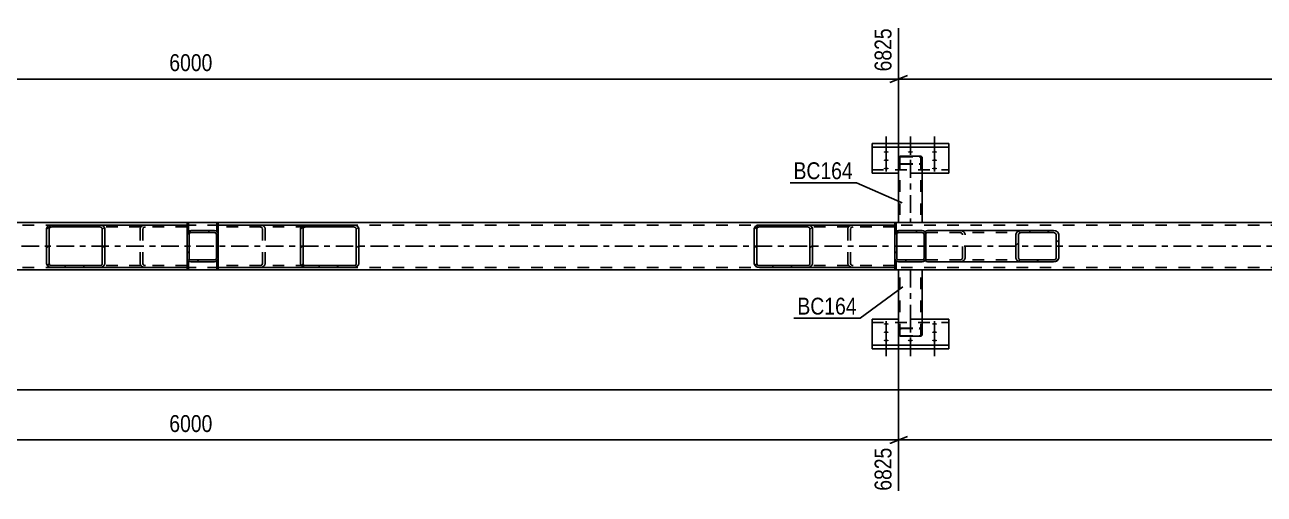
# Model space of a CAD drawing. Header units: millimetres. Extents: x -91 to 750, y -441 to 153.
# Drawn here: x 68.8 to 279, y -263.5 to -183.9 of the extents above; entities that cross this region are included whole.
import ezdxf

# ---------------------------------------------------------------- set-up
doc = ezdxf.new("R2010")
doc.units = ezdxf.units.MM
doc.linetypes.add('DXK_LINE_DOT2', pattern=[3.9198, 1.9599, -1.9599])
doc.linetypes.add('DXK_LINE_DOT3', pattern=[5.9187, 2.979, -0.9799, 0.9799, -0.9799])
doc.styles.add('Arial Narrow', font='ARIALN.TTF', dxfattribs={"height": 0.2})

# ---------------------------------------------------------------- blocks, each defined once
blk = doc.blocks.new('Bolt-761553909-2220 - 2209')
at = {"linetype": 'Continuous'}
for points in [[(214.9, -234.78), (214.81, -234.78), (214.72, -234.77), (214.64, -234.75), (214.57, -234.73), (214.52, -234.7), (214.48, -234.68), (214.46, -234.65), (214.46, -234.61), (214.48, -234.58), (214.52, -234.55), (214.57, -234.53), (214.64, -234.51), (214.72, -234.49), (214.81, -234.48), (214.9, -234.48), (214.99, -234.48), (215.08, -234.49), (215.16, -234.51), (215.23, -234.53), (215.28, -234.55), (215.32, -234.58), (215.34, -234.61), (215.34, -234.65), (215.32, -234.68), (215.28, -234.7), (215.23, -234.73), (215.16, -234.75), (215.08, -234.77), (214.99, -234.78)], [(223.1, -234.78), (223.01, -234.78), (222.92, -234.77), (222.84, -234.75), (222.77, -234.73), (222.72, -234.7), (222.68, -234.68), (222.66, -234.65), (222.66, -234.61), (222.68, -234.58), (222.72, -234.55), (222.77, -234.53), (222.84, -234.51), (222.92, -234.49), (223.01, -234.48), (223.1, -234.48), (223.19, -234.48), (223.28, -234.49), (223.36, -234.51), (223.43, -234.53), (223.48, -234.55), (223.52, -234.58), (223.54, -234.61), (223.54, -234.65), (223.52, -234.68), (223.48, -234.7), (223.43, -234.73), (223.36, -234.75), (223.28, -234.77), (223.19, -234.78)], [(214.9, -236.18), (214.81, -236.18), (214.72, -236.17), (214.64, -236.15), (214.57, -236.13), (214.52, -236.11), (214.48, -236.08), (214.46, -236.05), (214.46, -236.02), (214.48, -235.99), (214.52, -235.96), (214.57, -235.93), (214.64, -235.91), (214.72, -235.89), (214.81, -235.88), (214.9, -235.88), (214.99, -235.88), (215.08, -235.89), (215.16, -235.91), (215.23, -235.93), (215.28, -235.96), (215.32, -235.99), (215.34, -236.02), (215.34, -236.05), (215.32, -236.08), (215.28, -236.11), (215.23, -236.13), (215.16, -236.15), (215.08, -236.17), (214.99, -236.18)], [(214.9, -237.58), (214.81, -237.58), (214.72, -237.57), (214.64, -237.56), (214.57, -237.53), (214.52, -237.51), (214.48, -237.48), (214.46, -237.45), (214.46, -237.42), (214.48, -237.39), (214.52, -237.36), (214.57, -237.33), (214.64, -237.31), (214.72, -237.3), (214.81, -237.29), (214.9, -237.28), (214.99, -237.29), (215.08, -237.3), (215.16, -237.31), (215.23, -237.33), (215.28, -237.36), (215.32, -237.39), (215.34, -237.42), (215.34, -237.45), (215.32, -237.48), (215.28, -237.51), (215.23, -237.53), (215.16, -237.56), (215.08, -237.57), (214.99, -237.58)], [(219, -237.58), (218.91, -237.58), (218.82, -237.57), (218.74, -237.56), (218.67, -237.53), (218.62, -237.51), (218.58, -237.48), (218.56, -237.45), (218.56, -237.42), (218.58, -237.39), (218.62, -237.36), (218.67, -237.33), (218.74, -237.31), (218.82, -237.3), (218.91, -237.29), (219, -237.28), (219.09, -237.29), (219.18, -237.3), (219.26, -237.31), (219.33, -237.33), (219.38, -237.36), (219.42, -237.39), (219.44, -237.42), (219.44, -237.45), (219.42, -237.48), (219.38, -237.51), (219.33, -237.53), (219.26, -237.56), (219.18, -237.57), (219.09, -237.58)], [(223.1, -236.18), (223.01, -236.18), (222.92, -236.17), (222.84, -236.15), (222.77, -236.13), (222.72, -236.11), (222.68, -236.08), (222.66, -236.05), (222.66, -236.02), (222.68, -235.99), (222.72, -235.96), (222.77, -235.93), (222.84, -235.91), (222.92, -235.89), (223.01, -235.88), (223.1, -235.88), (223.19, -235.88), (223.28, -235.89), (223.36, -235.91), (223.43, -235.93), (223.48, -235.96), (223.52, -235.99), (223.54, -236.02), (223.54, -236.05), (223.52, -236.08), (223.48, -236.11), (223.43, -236.13), (223.36, -236.15), (223.28, -236.17), (223.19, -236.18)], [(223.1, -237.58), (223.01, -237.58), (222.92, -237.57), (222.84, -237.56), (222.77, -237.53), (222.72, -237.51), (222.68, -237.48), (222.66, -237.45), (222.66, -237.42), (222.68, -237.39), (222.72, -237.36), (222.77, -237.33), (222.84, -237.31), (222.92, -237.3), (223.01, -237.29), (223.1, -237.28), (223.19, -237.29), (223.28, -237.3), (223.36, -237.31), (223.43, -237.33), (223.48, -237.36), (223.52, -237.39), (223.54, -237.42), (223.54, -237.45), (223.52, -237.48), (223.48, -237.51), (223.43, -237.53), (223.36, -237.56), (223.28, -237.57), (223.19, -237.58)]]:
    blk.add_hatch(color=1, dxfattribs=at).paths.add_polyline_path(points)
at = {"color": 1, "linetype": 'Continuous'}
for p, q in [((214.9, -234.14), (214.9, -237.26)), ((223.1, -234.14), (223.1, -237.26)), ((214.9, -235.54), (214.9, -238.66)), ((214.9, -236.95), (214.9, -240.07)), ((219, -236.95), (219, -240.07)), ((223.1, -235.54), (223.1, -238.66)), ((223.1, -236.95), (223.1, -240.07))]:
    blk.add_line(p, q, dxfattribs=at)
at = {"color": 1, "linetype": 'DXK_LINE_DOT2'}
blk.add_line((219, -234.14), (219, -237.26), dxfattribs=at)
blk = doc.blocks.new('Part-761553909-2280 - 2209')
at = {"color": 2, "linetype": 'Continuous'}
for p, q in [((217, -236.55), (217, -225.44)), ((221, -225.44), (221, -236.55)), ((217.04, -236.61), (217, -236.55)), ((217.14, -236.67), (217.04, -236.61)), ((217.3, -236.7), (217.14, -236.67)), ((217.48, -236.72), (217.3, -236.7)), ((217.48, -236.72), (220.52, -236.72)), ((220.7, -236.7), (220.52, -236.72)), ((220.86, -236.67), (220.7, -236.7)), ((220.96, -236.61), (220.86, -236.67)), ((221, -236.55), (220.96, -236.61))]:
    blk.add_line(p, q, dxfattribs=at)
at = {"color": 7, "linetype": 'DXK_LINE_DOT2'}
for p, q in [((217, -225.44), (221, -225.44)), ((217.24, -236.55), (217.24, -225.44)), ((220.76, -236.55), (220.76, -225.44)), ((217.14, -235.4), (217.3, -235.36)), ((217.3, -235.36), (217.48, -235.35)), ((217.48, -235.35), (220.52, -235.35)), ((220.52, -235.35), (220.7, -235.36)), ((220.7, -235.36), (220.86, -235.4)), ((217, -235.51), (217.04, -235.45)), ((217.04, -235.45), (217.14, -235.4)), ((217.26, -235.48), (217.24, -235.51)), ((217.24, -236.55), (217.26, -236.58)), ((217.31, -235.45), (217.26, -235.48)), ((217.26, -236.58), (217.31, -236.61)), ((217.39, -235.44), (217.31, -235.45)), ((217.31, -236.61), (217.39, -236.63)), ((217.48, -235.43), (217.39, -235.44)), ((217.39, -236.63), (217.48, -236.63)), ((217.48, -235.43), (220.52, -235.43)), ((217.48, -236.63), (220.52, -236.63)), ((220.61, -235.44), (220.52, -235.43)), ((220.52, -236.63), (220.61, -236.63)), ((220.69, -235.45), (220.61, -235.44)), ((220.61, -236.63), (220.69, -236.61)), ((220.74, -235.48), (220.69, -235.45)), ((220.69, -236.61), (220.74, -236.58)), ((220.76, -235.51), (220.74, -235.48)), ((220.74, -236.58), (220.76, -236.55)), ((220.86, -235.4), (220.96, -235.45)), ((220.96, -235.45), (221, -235.51))]:
    blk.add_line(p, q, dxfattribs=at)
at = {"color": 7, "linetype": 'DXK_LINE_DOT3'}
blk.add_line((219, -225.44), (219, -236.03), dxfattribs=at)
blk = doc.blocks.new('Part-761553909-2226 - 2209')
at = {"linetype": 'Continuous'}
h = blk.add_hatch(dxfattribs=at)
h.set_pattern_fill('', scale=0.7, style=0, pattern_type=0)
h.set_pattern_definition([(45, (101.246, -224.0309), (-1.57154, 1.57154), [])])
h.paths.add_polyline_path([(101, -224.08), (101.25, -224.03), (101.45, -223.89), (101.59, -223.68), (101.64, -223.44), (101.64, -219.44), (101.59, -219.19), (101.45, -218.99), (101.25, -218.85), (101, -218.8), (97, -218.8), (96.76, -218.85), (96.55, -218.99), (96.41, -219.19), (96.36, -219.44), (96.36, -223.44), (96.41, -223.68), (96.55, -223.89), (96.76, -224.03), (97, -224.08)])
h.paths.add_polyline_path([(96.88, -223.74), (96.77, -223.67), (96.71, -223.56), (96.68, -223.44), (96.68, -219.44), (96.71, -219.32), (96.77, -219.21), (96.88, -219.14), (97, -219.12), (101, -219.12), (101.12, -219.14), (101.23, -219.21), (101.3, -219.32), (101.32, -219.44), (101.32, -223.44), (101.3, -223.56), (101.23, -223.67), (101.12, -223.74), (101, -223.76), (97, -223.76)])
at = {"color": 7, "linetype": 'DXK_LINE_DOT2'}
for p, q in [((96.36, -219.44), (96.41, -219.19)), ((96.36, -223.44), (96.36, -219.44)), ((96.71, -219.32), (96.68, -219.44)), ((96.68, -223.44), (96.68, -219.44)), ((96.76, -218.85), (97, -218.8)), ((97, -219.12), (96.88, -219.14)), ((97, -218.8), (101, -218.8)), ((97, -219.12), (101, -219.12)), ((101, -218.8), (101.25, -218.85)), ((101.12, -219.14), (101, -219.12)), ((101.32, -219.44), (101.3, -219.32)), ((101.32, -223.44), (101.32, -219.44)), ((101.59, -219.19), (101.64, -219.44)), ((101.64, -223.44), (101.64, -219.44)), ((96.41, -223.68), (96.36, -223.44)), ((96.68, -223.44), (96.71, -223.56)), ((97, -224.08), (96.76, -224.03)), ((96.88, -223.74), (97, -223.76)), ((97, -223.76), (101, -223.76)), ((97, -224.08), (101, -224.08)), ((101, -223.76), (101.12, -223.74)), ((101.25, -224.03), (101, -224.08)), ((101.3, -223.56), (101.32, -223.44)), ((101.64, -223.44), (101.59, -223.68))]:
    blk.add_line(p, q, dxfattribs=at)
at = {"color": 2, "linetype": 'Continuous'}
for p, q in [((96.41, -219.19), (96.36, -219.44)), ((96.36, -223.44), (96.36, -219.44)), ((96.68, -219.44), (96.71, -219.32)), ((96.68, -223.44), (96.68, -219.44)), ((97, -218.8), (96.76, -218.85)), ((96.88, -219.14), (97, -219.12)), ((97, -218.8), (101, -218.8)), ((97, -219.12), (101, -219.12)), ((101.25, -218.85), (101, -218.8)), ((101, -219.12), (101.12, -219.14)), ((101.3, -219.32), (101.32, -219.44)), ((101.32, -223.44), (101.32, -219.44)), ((101.64, -219.44), (101.59, -219.19)), ((101.64, -223.44), (101.64, -219.44)), ((96.36, -223.44), (96.41, -223.68)), ((96.71, -223.56), (96.68, -223.44)), ((96.76, -224.03), (97, -224.08)), ((97, -223.76), (96.88, -223.74)), ((97, -223.76), (101, -223.76)), ((97, -224.08), (101, -224.08)), ((101.12, -223.74), (101, -223.76)), ((101, -224.08), (101.25, -224.03)), ((101.32, -223.44), (101.3, -223.56)), ((101.59, -223.68), (101.64, -223.44))]:
    blk.add_line(p, q, dxfattribs=at)
at = {"color": 7, "linetype": 'DXK_LINE_DOT2'}
for centre, radius, start, end in [((97, -219.44), 0.64, 112.5, 157.5), ((97, -219.44), 0.32, 112.5, 157.5), ((101, -219.44), 0.32, 22.5, 67.5), ((101, -219.44), 0.64, 22.5, 67.5), ((97, -223.44), 0.64, 202.5, 247.5), ((97, -223.44), 0.32, 202.5, 247.5), ((101, -223.44), 0.32, 292.5, 337.5), ((101, -223.44), 0.64, 292.5, 337.5)]:
    blk.add_arc(centre, radius, start, end, dxfattribs=at)
at = {"color": 2, "linetype": 'Continuous'}
for centre, radius, start, end in [((97, -219.44), 0.64, 112.5, 157.5), ((97, -219.44), 0.32, 112.5, 157.5), ((101, -219.44), 0.32, 22.5, 67.5), ((101, -219.44), 0.64, 22.5, 67.5), ((97, -223.44), 0.64, 202.5, 247.5), ((97, -223.44), 0.32, 202.5, 247.5), ((101, -223.44), 0.32, 292.5, 337.5), ((101, -223.44), 0.64, 292.5, 337.5)]:
    blk.add_arc(centre, radius, start, end, dxfattribs=at)
blk = doc.blocks.new('Part-761553909-2227 - 2209')
at = {"linetype": 'Continuous'}
h = blk.add_hatch(dxfattribs=at)
h.set_pattern_fill('', scale=0.7, style=0, pattern_type=0)
h.set_pattern_definition([(45, (221.246, -224.0309), (-1.57154, 1.57154), [])])
h.paths.add_polyline_path([(221, -224.08), (221.25, -224.03), (221.45, -223.89), (221.59, -223.68), (221.64, -223.44), (221.64, -219.44), (221.59, -219.19), (221.45, -218.99), (221.25, -218.85), (221, -218.8), (217, -218.8), (216.76, -218.85), (216.55, -218.99), (216.41, -219.19), (216.36, -219.44), (216.36, -223.44), (216.41, -223.68), (216.55, -223.89), (216.76, -224.03), (217, -224.08)])
h.paths.add_polyline_path([(216.88, -223.74), (216.77, -223.67), (216.71, -223.56), (216.68, -223.44), (216.68, -219.44), (216.71, -219.32), (216.77, -219.21), (216.88, -219.14), (217, -219.12), (221, -219.12), (221.12, -219.14), (221.23, -219.21), (221.3, -219.32), (221.32, -219.44), (221.32, -223.44), (221.3, -223.56), (221.23, -223.67), (221.12, -223.74), (221, -223.76), (217, -223.76)])
at = {"color": 7, "linetype": 'DXK_LINE_DOT2'}
for p, q in [((216.36, -219.44), (216.41, -219.19)), ((216.36, -223.44), (216.36, -219.44)), ((216.71, -219.32), (216.68, -219.44)), ((216.68, -223.44), (216.68, -219.44)), ((216.76, -218.85), (217, -218.8)), ((217, -219.12), (216.88, -219.14)), ((217, -218.8), (221, -218.8)), ((217, -219.12), (221, -219.12)), ((221, -218.8), (221.25, -218.85)), ((221.12, -219.14), (221, -219.12)), ((221.32, -219.44), (221.3, -219.32)), ((221.32, -223.44), (221.32, -219.44)), ((221.59, -219.19), (221.64, -219.44)), ((221.64, -223.44), (221.64, -219.44)), ((216.41, -223.68), (216.36, -223.44)), ((216.68, -223.44), (216.71, -223.56)), ((217, -224.08), (216.76, -224.03)), ((216.88, -223.74), (217, -223.76)), ((217, -223.76), (221, -223.76)), ((217, -224.08), (221, -224.08)), ((221, -223.76), (221.12, -223.74)), ((221.25, -224.03), (221, -224.08)), ((221.3, -223.56), (221.32, -223.44)), ((221.64, -223.44), (221.59, -223.68))]:
    blk.add_line(p, q, dxfattribs=at)
at = {"color": 2, "linetype": 'Continuous'}
for p, q in [((216.41, -219.19), (216.36, -219.44)), ((216.36, -223.44), (216.36, -219.44)), ((216.68, -219.44), (216.71, -219.32)), ((216.68, -223.44), (216.68, -219.44)), ((217, -218.8), (216.76, -218.85)), ((216.88, -219.14), (217, -219.12)), ((217, -218.8), (221, -218.8)), ((217, -219.12), (221, -219.12)), ((221.25, -218.85), (221, -218.8)), ((221, -219.12), (221.12, -219.14)), ((221.3, -219.32), (221.32, -219.44)), ((221.32, -223.44), (221.32, -219.44)), ((221.64, -219.44), (221.59, -219.19)), ((221.64, -223.44), (221.64, -219.44)), ((216.36, -223.44), (216.41, -223.68)), ((216.71, -223.56), (216.68, -223.44)), ((216.76, -224.03), (217, -224.08)), ((217, -223.76), (216.88, -223.74)), ((217, -223.76), (221, -223.76)), ((217, -224.08), (221, -224.08)), ((221.12, -223.74), (221, -223.76)), ((221, -224.08), (221.25, -224.03)), ((221.32, -223.44), (221.3, -223.56)), ((221.59, -223.68), (221.64, -223.44))]:
    blk.add_line(p, q, dxfattribs=at)
at = {"color": 7, "linetype": 'DXK_LINE_DOT2'}
for centre, radius, start, end in [((217, -219.44), 0.64, 112.5, 157.5), ((217, -219.44), 0.32, 112.5, 157.5), ((221, -219.44), 0.32, 22.5, 67.5), ((221, -219.44), 0.64, 22.5, 67.5), ((217, -223.44), 0.64, 202.5, 247.5), ((217, -223.44), 0.32, 202.5, 247.5), ((221, -223.44), 0.32, 292.5, 337.5), ((221, -223.44), 0.64, 292.5, 337.5)]:
    blk.add_arc(centre, radius, start, end, dxfattribs=at)
at = {"color": 2, "linetype": 'Continuous'}
for centre, radius, start, end in [((217, -219.44), 0.64, 112.5, 157.5), ((217, -219.44), 0.32, 112.5, 157.5), ((221, -219.44), 0.32, 22.5, 67.5), ((221, -219.44), 0.64, 22.5, 67.5), ((217, -223.44), 0.64, 202.5, 247.5), ((217, -223.44), 0.32, 202.5, 247.5), ((221, -223.44), 0.32, 292.5, 337.5), ((221, -223.44), 0.64, 292.5, 337.5)]:
    blk.add_arc(centre, radius, start, end, dxfattribs=at)
blk = doc.blocks.new('Part-761553909-2230 - 2209')
at = {"linetype": 'Continuous'}
h = blk.add_hatch(dxfattribs=at)
h.set_pattern_fill('', scale=0.7, style=0, pattern_type=0)
h.set_pattern_definition([(45, (243.611, -224.0309), (-1.57154, 1.57154), [])])
h.paths.add_polyline_path([(243.27, -224.08), (243.61, -224.03), (243.9, -223.89), (244.09, -223.68), (244.15, -223.44), (244.15, -219.44), (244.09, -219.19), (243.9, -218.99), (243.61, -218.85), (243.27, -218.8), (237.78, -218.8), (237.45, -218.85), (237.16, -218.99), (236.97, -219.19), (236.91, -219.44), (236.91, -223.44), (236.97, -223.68), (237.16, -223.89), (237.45, -224.03), (237.78, -224.08)])
h.paths.add_polyline_path([(237.62, -223.74), (237.47, -223.67), (237.38, -223.56), (237.34, -223.44), (237.34, -219.44), (237.38, -219.32), (237.47, -219.21), (237.62, -219.14), (237.78, -219.12), (243.27, -219.12), (243.44, -219.14), (243.59, -219.21), (243.68, -219.32), (243.71, -219.44), (243.71, -223.44), (243.68, -223.56), (243.59, -223.67), (243.44, -223.74), (243.27, -223.76), (237.78, -223.76)])
at = {"color": 2, "linetype": 'Continuous'}
for p, q in [((221.64, -218.84), (221.9, -218.8)), ((221.64, -218.84), (221.64, -219.44)), ((237.78, -218.8), (221.9, -218.8)), ((236.97, -219.19), (236.91, -219.44)), ((236.91, -223.44), (236.91, -219.44)), ((237.34, -219.44), (237.38, -219.32)), ((237.34, -223.44), (237.34, -219.44)), ((237.78, -218.8), (237.45, -218.85)), ((237.62, -219.14), (237.78, -219.12)), ((237.78, -218.8), (243.27, -218.8)), ((237.78, -219.12), (243.27, -219.12)), ((243.61, -218.85), (243.27, -218.8)), ((243.27, -219.12), (243.44, -219.14)), ((243.68, -219.32), (243.71, -219.44)), ((243.71, -223.44), (243.71, -219.44)), ((244.15, -219.44), (244.09, -219.19)), ((244.15, -223.44), (244.15, -219.44)), ((221.64, -224.03), (221.64, -223.44)), ((221.64, -224.04), (221.64, -224.03)), ((221.9, -224.08), (221.64, -224.04)), ((237.78, -224.08), (221.9, -224.08)), ((236.91, -223.44), (236.97, -223.68)), ((237.38, -223.56), (237.34, -223.44)), ((237.45, -224.03), (237.78, -224.08)), ((237.78, -223.76), (237.62, -223.74)), ((237.78, -223.76), (243.27, -223.76)), ((237.78, -224.08), (243.27, -224.08)), ((243.44, -223.74), (243.27, -223.76)), ((243.27, -224.08), (243.61, -224.03)), ((243.71, -223.44), (243.68, -223.56)), ((244.09, -223.68), (244.15, -223.44))]:
    blk.add_line(p, q, dxfattribs=at)
at = {"color": 7, "linetype": 'DXK_LINE_DOT2'}
for p, q in [((221.64, -218.84), (221.64, -219.19)), ((221.73, -219.14), (221.64, -219.19)), ((221.64, -223.89), (221.64, -219.44)), ((221.9, -219.12), (221.73, -219.14)), ((243.27, -219.12), (221.9, -219.12)), ((227.39, -218.8), (227.73, -218.85)), ((227.56, -219.14), (227.39, -219.12)), ((227.83, -219.44), (227.79, -219.32)), ((227.83, -223.44), (227.83, -219.44)), ((228.2, -219.19), (228.27, -219.44)), ((228.27, -223.44), (228.27, -219.44)), ((243.27, -218.8), (237.78, -218.8)), ((221.64, -223.69), (221.73, -223.74)), ((221.73, -223.74), (221.9, -223.76)), ((243.27, -223.76), (221.9, -223.76)), ((227.39, -223.76), (227.56, -223.74)), ((227.73, -224.03), (227.39, -224.08)), ((227.79, -223.56), (227.83, -223.44)), ((228.27, -223.44), (228.2, -223.68)), ((243.27, -224.08), (237.78, -224.08))]:
    blk.add_line(p, q, dxfattribs=at)
for centre, radius, start, end in [((227.46, -219.53), 0.401, 32.4104, 75.4452), ((227.52, -219.62), 0.802, 32.4104, 75.4452), ((227.46, -223.35), 0.401, 284.5548, 327.5896), ((227.52, -223.25), 0.802, 284.5548, 327.5896)]:
    blk.add_arc(centre, radius, start, end, dxfattribs=at)
at = {"color": 2, "linetype": 'Continuous'}
for centre, radius, start, end in [((237.65, -219.62), 0.802, 104.5548, 147.5896), ((237.72, -219.53), 0.401, 104.5548, 147.5896), ((243.34, -219.53), 0.401, 32.4104, 75.4452), ((243.41, -219.62), 0.802, 32.4104, 75.4452), ((237.65, -223.25), 0.802, 212.4104, 255.4452), ((237.72, -223.35), 0.401, 212.4104, 255.4452), ((243.34, -223.35), 0.401, 284.5548, 327.5896), ((243.41, -223.25), 0.802, 284.5548, 327.5896)]:
    blk.add_arc(centre, radius, start, end, dxfattribs=at)
blk = doc.blocks.new('Part-761553909-2231 - 2209')
at = {"linetype": 'Continuous'}
h = blk.add_hatch(dxfattribs=at)
h.set_pattern_fill('', scale=0.7, style=0, pattern_type=0)
h.set_pattern_definition([(45, (201.8722, -224.9909), (-1.57154, 1.57154), [])])
h.paths.add_polyline_path([(201.54, -225.04), (201.87, -224.99), (202.16, -224.85), (202.35, -224.64), (202.41, -224.4), (202.41, -218.48), (202.35, -218.23), (202.16, -218.03), (201.87, -217.89), (201.54, -217.84), (193.41, -217.84), (193.07, -217.89), (192.79, -218.03), (192.6, -218.23), (192.53, -218.48), (192.53, -224.4), (192.6, -224.64), (192.79, -224.85), (193.07, -224.99), (193.41, -225.04)])
h.paths.add_polyline_path([(193.24, -224.7), (193.1, -224.63), (193, -224.52), (192.97, -224.4), (192.97, -218.48), (193, -218.36), (193.1, -218.25), (193.24, -218.18), (193.41, -218.16), (201.54, -218.16), (201.7, -218.18), (201.85, -218.25), (201.94, -218.36), (201.98, -218.48), (201.98, -224.4), (201.94, -224.52), (201.85, -224.63), (201.7, -224.7), (201.54, -224.72), (193.41, -224.72)])
at = {"color": 2, "linetype": 'Continuous'}
for p, q in [((192.6, -218.23), (192.53, -218.48)), ((192.53, -224.4), (192.53, -218.48)), ((192.97, -218.48), (193, -218.36)), ((192.97, -224.4), (192.97, -218.48)), ((193.41, -217.84), (193.07, -217.89)), ((193.24, -218.18), (193.41, -218.16)), ((193.41, -217.84), (201.54, -217.84)), ((193.41, -218.16), (201.54, -218.16)), ((216.36, -217.84), (201.54, -217.84)), ((201.87, -217.89), (201.54, -217.84)), ((201.54, -218.16), (201.7, -218.18)), ((201.94, -218.36), (201.98, -218.48)), ((201.98, -224.4), (201.98, -218.48)), ((202.41, -218.48), (202.35, -218.23)), ((202.41, -224.4), (202.41, -218.48)), ((216.36, -218.8), (216.36, -219.44)), ((192.53, -224.4), (192.6, -224.64)), ((193, -224.52), (192.97, -224.4)), ((193.41, -224.72), (193.24, -224.7)), ((193.41, -224.72), (201.54, -224.72)), ((201.7, -224.7), (201.54, -224.72)), ((201.98, -224.4), (201.94, -224.52)), ((202.35, -224.64), (202.41, -224.4)), ((216.36, -223.44), (216.36, -224.08)), ((193.07, -224.99), (193.41, -225.04)), ((193.41, -225.04), (201.54, -225.04)), ((201.54, -225.04), (201.87, -224.99)), ((216.36, -225.04), (201.54, -225.04))]:
    blk.add_line(p, q, dxfattribs=at)
at = {"color": 7, "linetype": 'DXK_LINE_DOT2'}
for p, q in [((201.54, -217.84), (193.41, -217.84)), ((216.36, -218.16), (193.41, -218.16)), ((208.42, -218.48), (208.48, -218.23)), ((208.42, -224.4), (208.42, -218.48)), ((208.89, -218.36), (208.86, -218.48)), ((208.86, -224.4), (208.86, -218.48)), ((208.96, -217.89), (209.3, -217.84)), ((209.3, -218.16), (209.13, -218.18)), ((216.36, -217.84), (216.36, -217.84)), ((216.36, -217.84), (216.36, -217.84)), ((216.36, -217.84), (216.36, -218.8)), ((216.36, -219.44), (216.36, -223.44)), ((216.36, -224.72), (193.41, -224.72)), ((208.48, -224.64), (208.42, -224.4)), ((208.86, -224.4), (208.89, -224.52)), ((209.13, -224.7), (209.3, -224.72)), ((216.36, -224.4), (216.36, -224.08)), ((216.36, -225.04), (216.36, -224.4)), ((201.54, -225.04), (193.41, -225.04)), ((209.3, -225.04), (208.96, -224.99)), ((216.36, -225.04), (216.36, -225.04)), ((216.36, -225.04), (216.36, -225.04))]:
    blk.add_line(p, q, dxfattribs=at)
at = {"color": 2, "linetype": 'Continuous'}
for centre, radius, start, end in [((193.27, -218.66), 0.802, 104.5547, 147.5896), ((193.34, -218.57), 0.401, 104.5547, 147.5896), ((201.6, -218.57), 0.401, 32.4104, 75.4453), ((201.67, -218.66), 0.802, 32.4104, 75.4453), ((193.27, -224.21), 0.802, 212.4104, 255.4453), ((193.34, -224.31), 0.401, 212.4104, 255.4453), ((201.6, -224.31), 0.401, 284.5547, 327.5896), ((201.67, -224.21), 0.802, 284.5547, 327.5896)]:
    blk.add_arc(centre, radius, start, end, dxfattribs=at)
at = {"color": 7, "linetype": 'DXK_LINE_DOT2'}
for centre, radius, start, end in [((209.16, -218.66), 0.802, 104.5547, 147.5896), ((209.23, -218.57), 0.401, 104.5547, 147.5896), ((209.16, -224.21), 0.802, 212.4104, 255.4453), ((209.23, -224.31), 0.401, 212.4104, 255.4453)]:
    blk.add_arc(centre, radius, start, end, dxfattribs=at)
blk = doc.blocks.new('Part-761553909-2236 - 2209')
at = {"linetype": 'Continuous'}
h = blk.add_hatch(dxfattribs=at)
h.set_pattern_fill('', scale=0.7, style=0, pattern_type=0)
h.set_pattern_definition([(45, (81.8722, -224.9909), (-1.57154, 1.57154), [])])
h.paths.add_polyline_path([(81.54, -225.04), (81.87, -224.99), (82.16, -224.85), (82.35, -224.64), (82.41, -224.4), (82.41, -218.48), (82.35, -218.23), (82.16, -218.03), (81.87, -217.89), (81.54, -217.84), (73.41, -217.84), (73.07, -217.89), (72.79, -218.03), (72.6, -218.23), (72.53, -218.48), (72.53, -224.4), (72.6, -224.64), (72.79, -224.85), (73.07, -224.99), (73.41, -225.04)])
h.paths.add_polyline_path([(73.24, -224.7), (73.1, -224.63), (73, -224.52), (72.97, -224.4), (72.97, -218.48), (73, -218.36), (73.1, -218.25), (73.24, -218.18), (73.41, -218.16), (81.54, -218.16), (81.7, -218.18), (81.85, -218.25), (81.94, -218.36), (81.98, -218.48), (81.98, -224.4), (81.94, -224.52), (81.85, -224.63), (81.7, -224.7), (81.54, -224.72), (73.41, -224.72)])
at = {"color": 2, "linetype": 'Continuous'}
for p, q in [((72.6, -218.23), (72.53, -218.48)), ((72.53, -224.4), (72.53, -218.48)), ((72.97, -218.48), (73, -218.36)), ((72.97, -224.4), (72.97, -218.48)), ((73.41, -217.84), (73.07, -217.89)), ((73.24, -218.18), (73.41, -218.16)), ((73.41, -217.84), (81.54, -217.84)), ((73.41, -218.16), (81.54, -218.16)), ((96.36, -217.84), (81.54, -217.84)), ((81.87, -217.89), (81.54, -217.84)), ((81.54, -218.16), (81.7, -218.18)), ((81.94, -218.36), (81.98, -218.48)), ((81.98, -224.4), (81.98, -218.48)), ((82.41, -218.48), (82.35, -218.23)), ((82.41, -224.4), (82.41, -218.48)), ((96.36, -218.8), (96.36, -219.44)), ((72.53, -224.4), (72.6, -224.64)), ((73, -224.52), (72.97, -224.4)), ((73.41, -224.72), (73.24, -224.7)), ((73.41, -224.72), (81.54, -224.72)), ((81.7, -224.7), (81.54, -224.72)), ((81.98, -224.4), (81.94, -224.52)), ((82.35, -224.64), (82.41, -224.4)), ((96.36, -224.08), (96.36, -223.44)), ((73.07, -224.99), (73.41, -225.04)), ((73.41, -225.04), (81.54, -225.04)), ((81.54, -225.04), (81.87, -224.99)), ((96.36, -225.04), (81.54, -225.04))]:
    blk.add_line(p, q, dxfattribs=at)
at = {"color": 7, "linetype": 'DXK_LINE_DOT2'}
for p, q in [((81.54, -217.84), (73.41, -217.84)), ((96.36, -218.16), (73.41, -218.16)), ((88.42, -218.48), (88.48, -218.23)), ((88.42, -224.4), (88.42, -218.48)), ((88.89, -218.36), (88.86, -218.48)), ((88.86, -224.4), (88.86, -218.48)), ((88.96, -217.89), (89.3, -217.84)), ((89.3, -218.16), (89.13, -218.18)), ((96.36, -217.84), (96.36, -217.84)), ((96.36, -217.84), (96.36, -217.84)), ((96.36, -217.84), (96.36, -218.16)), ((96.36, -218.03), (96.36, -218.8)), ((96.36, -223.44), (96.36, -219.44)), ((96.36, -224.72), (73.41, -224.72)), ((88.48, -224.64), (88.42, -224.4)), ((88.86, -224.4), (88.89, -224.52)), ((89.13, -224.7), (89.3, -224.72)), ((96.36, -225.04), (96.36, -224.08)), ((81.54, -225.04), (73.41, -225.04)), ((89.3, -225.04), (88.96, -224.99)), ((96.36, -225.04), (96.36, -225.04)), ((96.36, -225.04), (96.36, -225.04))]:
    blk.add_line(p, q, dxfattribs=at)
at = {"color": 2, "linetype": 'Continuous'}
for centre, radius, start, end in [((73.27, -218.66), 0.802, 104.5547, 147.5895), ((73.34, -218.57), 0.401, 104.5547, 147.5895), ((81.6, -218.57), 0.401, 32.4105, 75.4453), ((81.67, -218.66), 0.802, 32.4105, 75.4453), ((73.27, -224.21), 0.802, 212.4105, 255.4453), ((73.34, -224.31), 0.401, 212.4105, 255.4453), ((81.6, -224.31), 0.401, 284.5547, 327.5895), ((81.67, -224.21), 0.802, 284.5547, 327.5895)]:
    blk.add_arc(centre, radius, start, end, dxfattribs=at)
at = {"color": 7, "linetype": 'DXK_LINE_DOT2'}
for centre, radius, start, end in [((89.16, -218.66), 0.802, 104.5547, 147.5895), ((89.23, -218.57), 0.401, 104.5547, 147.5895), ((89.16, -224.21), 0.802, 212.4105, 255.4453), ((89.23, -224.31), 0.401, 212.4105, 255.4453)]:
    blk.add_arc(centre, radius, start, end, dxfattribs=at)
blk = doc.blocks.new('Bolt-761553909-2237 - 2209')
at = {"linetype": 'Continuous'}
for points in [[(214.9, -205.29), (214.99, -205.3), (215.08, -205.31), (215.16, -205.32), (215.23, -205.34), (215.28, -205.37), (215.32, -205.4), (215.34, -205.43), (215.34, -205.46), (215.32, -205.49), (215.28, -205.52), (215.23, -205.55), (215.16, -205.57), (215.08, -205.58), (214.99, -205.59), (214.9, -205.6), (214.81, -205.59), (214.72, -205.58), (214.64, -205.57), (214.57, -205.55), (214.52, -205.52), (214.48, -205.49), (214.46, -205.46), (214.46, -205.43), (214.48, -205.4), (214.52, -205.37), (214.57, -205.34), (214.64, -205.32), (214.72, -205.31), (214.81, -205.3)], [(219, -205.29), (219.09, -205.3), (219.18, -205.31), (219.26, -205.32), (219.33, -205.34), (219.38, -205.37), (219.42, -205.4), (219.44, -205.43), (219.44, -205.46), (219.42, -205.49), (219.38, -205.52), (219.33, -205.55), (219.26, -205.57), (219.18, -205.58), (219.09, -205.59), (219, -205.6), (218.91, -205.59), (218.82, -205.58), (218.74, -205.57), (218.67, -205.55), (218.62, -205.52), (218.58, -205.49), (218.56, -205.46), (218.56, -205.43), (218.58, -205.4), (218.62, -205.37), (218.67, -205.34), (218.74, -205.32), (218.82, -205.31), (218.91, -205.3)], [(223.1, -205.29), (223.19, -205.3), (223.28, -205.31), (223.36, -205.32), (223.43, -205.34), (223.48, -205.37), (223.52, -205.4), (223.54, -205.43), (223.54, -205.46), (223.52, -205.49), (223.48, -205.52), (223.43, -205.55), (223.36, -205.57), (223.28, -205.58), (223.19, -205.59), (223.1, -205.6), (223.01, -205.59), (222.92, -205.58), (222.84, -205.57), (222.77, -205.55), (222.72, -205.52), (222.68, -205.49), (222.66, -205.46), (222.66, -205.43), (222.68, -205.4), (222.72, -205.37), (222.77, -205.34), (222.84, -205.32), (222.92, -205.31), (223.01, -205.3)], [(214.9, -206.7), (214.99, -206.7), (215.08, -206.71), (215.16, -206.73), (215.23, -206.75), (215.28, -206.77), (215.32, -206.8), (215.34, -206.83), (215.34, -206.86), (215.32, -206.89), (215.28, -206.92), (215.23, -206.95), (215.16, -206.97), (215.08, -206.98), (214.99, -206.99), (214.9, -207), (214.81, -206.99), (214.72, -206.98), (214.64, -206.97), (214.57, -206.95), (214.52, -206.92), (214.48, -206.89), (214.46, -206.86), (214.46, -206.83), (214.48, -206.8), (214.52, -206.77), (214.57, -206.75), (214.64, -206.73), (214.72, -206.71), (214.81, -206.7)], [(223.1, -206.7), (223.19, -206.7), (223.28, -206.71), (223.36, -206.73), (223.43, -206.75), (223.48, -206.77), (223.52, -206.8), (223.54, -206.83), (223.54, -206.86), (223.52, -206.89), (223.48, -206.92), (223.43, -206.95), (223.36, -206.97), (223.28, -206.98), (223.19, -206.99), (223.1, -207), (223.01, -206.99), (222.92, -206.98), (222.84, -206.97), (222.77, -206.95), (222.72, -206.92), (222.68, -206.89), (222.66, -206.86), (222.66, -206.83), (222.68, -206.8), (222.72, -206.77), (222.77, -206.75), (222.84, -206.73), (222.92, -206.71), (223.01, -206.7)], [(214.9, -208.1), (214.99, -208.1), (215.08, -208.11), (215.16, -208.13), (215.23, -208.15), (215.28, -208.17), (215.32, -208.2), (215.34, -208.23), (215.34, -208.27), (215.32, -208.3), (215.28, -208.32), (215.23, -208.35), (215.16, -208.37), (215.08, -208.39), (214.99, -208.4), (214.9, -208.4), (214.81, -208.4), (214.72, -208.39), (214.64, -208.37), (214.57, -208.35), (214.52, -208.32), (214.48, -208.3), (214.46, -208.27), (214.46, -208.23), (214.48, -208.2), (214.52, -208.17), (214.57, -208.15), (214.64, -208.13), (214.72, -208.11), (214.81, -208.1)], [(223.1, -208.1), (223.19, -208.1), (223.28, -208.11), (223.36, -208.13), (223.43, -208.15), (223.48, -208.17), (223.52, -208.2), (223.54, -208.23), (223.54, -208.27), (223.52, -208.3), (223.48, -208.32), (223.43, -208.35), (223.36, -208.37), (223.28, -208.39), (223.19, -208.4), (223.1, -208.4), (223.01, -208.4), (222.92, -208.39), (222.84, -208.37), (222.77, -208.35), (222.72, -208.32), (222.68, -208.3), (222.66, -208.27), (222.66, -208.23), (222.68, -208.2), (222.72, -208.17), (222.77, -208.15), (222.84, -208.13), (222.92, -208.11), (223.01, -208.1)]]:
    blk.add_hatch(color=1, dxfattribs=at).paths.add_polyline_path(points)
at = {"color": 1, "linetype": 'Continuous'}
for p, q in [((214.9, -205.93), (214.9, -202.81)), ((219, -205.93), (219, -202.81)), ((223.1, -205.93), (223.1, -202.81)), ((214.9, -207.34), (214.9, -204.22)), ((214.9, -208.74), (214.9, -205.62)), ((223.1, -207.34), (223.1, -204.22)), ((223.1, -208.74), (223.1, -205.62))]:
    blk.add_line(p, q, dxfattribs=at)
at = {"color": 1, "linetype": 'DXK_LINE_DOT2'}
blk.add_line((219, -208.74), (219, -205.62), dxfattribs=at)
blk = doc.blocks.new('Part-761553909-2241 - 2209')
at = {"linetype": 'Continuous'}
h = blk.add_hatch(dxfattribs=at)
h.set_pattern_fill('', scale=0.7, style=0, pattern_type=0)
h.set_pattern_definition([(45, (124.9288, -224.9909), (-1.57154, 1.57154), [])])
h.paths.add_polyline_path([(124.59, -225.04), (124.93, -224.99), (125.21, -224.85), (125.4, -224.64), (125.47, -224.4), (125.47, -218.48), (125.4, -218.23), (125.21, -218.03), (124.93, -217.89), (124.59, -217.84), (116.47, -217.84), (116.13, -217.89), (115.84, -218.03), (115.65, -218.23), (115.59, -218.48), (115.59, -224.4), (115.65, -224.64), (115.84, -224.85), (116.13, -224.99), (116.47, -225.04)])
h.paths.add_polyline_path([(116.3, -224.7), (116.16, -224.63), (116.06, -224.52), (116.03, -224.4), (116.03, -218.48), (116.06, -218.36), (116.16, -218.25), (116.3, -218.18), (116.47, -218.16), (124.59, -218.16), (124.76, -218.18), (124.9, -218.25), (125, -218.36), (125.03, -218.48), (125.03, -224.4), (125, -224.52), (124.9, -224.63), (124.76, -224.7), (124.59, -224.72), (116.47, -224.72)])
at = {"color": 2, "linetype": 'Continuous'}
for p, q in [((116.47, -217.84), (101.64, -217.84)), ((115.65, -218.23), (115.59, -218.48)), ((115.59, -224.4), (115.59, -218.48)), ((116.03, -218.48), (116.06, -218.36)), ((116.03, -224.4), (116.03, -218.48)), ((116.47, -217.84), (116.13, -217.89)), ((116.3, -218.18), (116.47, -218.16)), ((116.47, -217.84), (124.59, -217.84)), ((116.47, -218.16), (124.59, -218.16)), ((124.93, -217.89), (124.59, -217.84)), ((124.59, -218.16), (124.76, -218.18)), ((125, -218.36), (125.03, -218.48)), ((125.03, -224.4), (125.03, -218.48)), ((125.47, -218.48), (125.4, -218.23)), ((125.47, -224.4), (125.47, -218.48)), ((101.64, -218.8), (101.64, -219.44)), ((101.64, -224.08), (101.64, -223.44)), ((115.59, -224.4), (115.65, -224.64)), ((116.06, -224.52), (116.03, -224.4)), ((116.47, -224.72), (116.3, -224.7)), ((116.47, -224.72), (124.59, -224.72)), ((124.76, -224.7), (124.59, -224.72)), ((125.03, -224.4), (125, -224.52)), ((125.4, -224.64), (125.47, -224.4)), ((116.47, -225.04), (101.64, -225.04)), ((116.13, -224.99), (116.47, -225.04)), ((116.47, -225.04), (124.59, -225.04)), ((124.59, -225.04), (124.93, -224.99))]:
    blk.add_line(p, q, dxfattribs=at)
at = {"color": 7, "linetype": 'DXK_LINE_DOT2'}
for p, q in [((101.64, -217.84), (101.64, -218.8)), ((124.59, -218.16), (101.64, -218.16)), ((108.71, -217.84), (109.04, -217.89)), ((108.88, -218.18), (108.71, -218.16)), ((109.15, -218.48), (109.11, -218.36)), ((109.15, -224.4), (109.15, -218.48)), ((109.52, -218.23), (109.59, -218.48)), ((109.59, -224.4), (109.59, -218.48)), ((124.59, -217.84), (116.47, -217.84)), ((101.64, -219.44), (101.64, -223.44)), ((101.64, -224.4), (101.64, -224.08)), ((101.64, -225.04), (101.64, -224.4)), ((124.59, -224.72), (101.64, -224.72)), ((108.71, -224.72), (108.88, -224.7)), ((109.11, -224.52), (109.15, -224.4)), ((109.59, -224.4), (109.52, -224.64)), ((109.04, -224.99), (108.71, -225.04)), ((124.59, -225.04), (116.47, -225.04))]:
    blk.add_line(p, q, dxfattribs=at)
for centre, radius, start, end in [((108.77, -218.57), 0.401, 32.4104, 75.4453), ((108.84, -218.66), 0.802, 32.4104, 75.4453), ((108.77, -224.31), 0.401, 284.5547, 327.5896), ((108.84, -224.21), 0.802, 284.5547, 327.5896)]:
    blk.add_arc(centre, radius, start, end, dxfattribs=at)
at = {"color": 2, "linetype": 'Continuous'}
for centre, radius, start, end in [((116.33, -218.66), 0.802, 104.5547, 147.5896), ((116.4, -218.57), 0.401, 104.5547, 147.5896), ((124.66, -218.57), 0.401, 32.4104, 75.4453), ((124.73, -218.66), 0.802, 32.4104, 75.4453), ((116.33, -224.21), 0.802, 212.4104, 255.4453), ((116.4, -224.31), 0.401, 212.4104, 255.4453), ((124.66, -224.31), 0.401, 284.5547, 327.5896), ((124.73, -224.21), 0.802, 284.5547, 327.5896)]:
    blk.add_arc(centre, radius, start, end, dxfattribs=at)
blk = doc.blocks.new('Part-761553909-2257 - 2209')
at = {"color": 2, "linetype": 'Continuous'}
for p, q in [((212.5, -238.86), (212.5, -233.81)), ((217, -233.81), (212.5, -233.81)), ((225.5, -233.81), (221, -233.81)), ((225.5, -238.86), (225.5, -233.81)), ((212.5, -238.25), (225.5, -238.25)), ((212.5, -238.86), (225.5, -238.86))]:
    blk.add_line(p, q, dxfattribs=at)
at = {"color": 7, "linetype": 'DXK_LINE_DOT2'}
for p, q in [((212.5, -234.41), (225.5, -234.41)), ((221, -233.81), (217, -233.81))]:
    blk.add_line(p, q, dxfattribs=at)
blk = doc.blocks.new('Part-761553909-2316 - 2209')
at = {"color": 2, "linetype": 'Continuous'}
for p, q in [((212.5, -209.07), (212.5, -204.02)), ((212.5, -204.02), (225.5, -204.02)), ((225.5, -204.62), (212.5, -204.62)), ((225.5, -204.02), (225.5, -209.07)), ((217, -209.07), (212.5, -209.07)), ((225.5, -209.07), (221, -209.07))]:
    blk.add_line(p, q, dxfattribs=at)
at = {"color": 7, "linetype": 'DXK_LINE_DOT2'}
for p, q in [((212.5, -208.47), (225.5, -208.47)), ((221, -209.07), (217, -209.07))]:
    blk.add_line(p, q, dxfattribs=at)
blk = doc.blocks.new('Part-761553909-2329 - 2209')
at = {"color": 2, "linetype": 'Continuous'}
for p, q in [((217, -206.33), (217.04, -206.26)), ((217, -206.33), (217, -217.44)), ((217.04, -206.26), (217.14, -206.21)), ((217.14, -206.21), (217.3, -206.18)), ((217.3, -206.18), (217.48, -206.16)), ((217.48, -206.16), (220.52, -206.16)), ((220.52, -206.16), (220.7, -206.18)), ((220.7, -206.18), (220.86, -206.21)), ((220.86, -206.21), (220.96, -206.26)), ((220.96, -206.26), (221, -206.33)), ((221, -206.33), (221, -217.44))]:
    blk.add_line(p, q, dxfattribs=at)
at = {"color": 7, "linetype": 'DXK_LINE_DOT2'}
for p, q in [((217.04, -207.43), (217, -207.37)), ((217.14, -207.48), (217.04, -207.43)), ((217.3, -207.52), (217.14, -207.48)), ((217.26, -206.3), (217.24, -206.33)), ((217.24, -206.33), (217.24, -217.44)), ((217.24, -207.37), (217.26, -207.4)), ((217.31, -206.27), (217.26, -206.3)), ((217.26, -207.4), (217.31, -207.43)), ((217.48, -207.53), (217.3, -207.52)), ((217.39, -206.25), (217.31, -206.27)), ((217.31, -207.43), (217.39, -207.44)), ((217.48, -206.25), (217.39, -206.25)), ((217.39, -207.44), (217.48, -207.45)), ((217.48, -206.25), (220.52, -206.25)), ((217.48, -207.45), (220.52, -207.45)), ((217.48, -207.53), (220.52, -207.53)), ((220.61, -206.25), (220.52, -206.25)), ((220.52, -207.45), (220.61, -207.44)), ((220.7, -207.52), (220.52, -207.53)), ((220.69, -206.27), (220.61, -206.25)), ((220.61, -207.44), (220.69, -207.43)), ((220.74, -206.3), (220.69, -206.27)), ((220.69, -207.43), (220.7, -207.42)), ((220.7, -207.42), (220.74, -207.4)), ((220.86, -207.48), (220.7, -207.52)), ((220.76, -206.33), (220.74, -206.3)), ((220.74, -207.4), (220.76, -207.37)), ((220.76, -206.33), (220.76, -217.44)), ((220.96, -207.43), (220.86, -207.48)), ((221, -207.37), (220.96, -207.43)), ((221, -217.44), (217, -217.44))]:
    blk.add_line(p, q, dxfattribs=at)
at = {"color": 7, "linetype": 'DXK_LINE_DOT3'}
blk.add_line((219, -206.85), (219, -217.44), dxfattribs=at)
blk = doc.blocks.new('Part-761553909-2440 - 2209')
at = {"color": 7, "linetype": 'DXK_LINE_DOT2'}
for p, q in [((678, -217.84), (-56, -217.84)), ((678, -225.04), (-56, -225.04))]:
    blk.add_line(p, q, dxfattribs=at)
at = {"color": 2, "linetype": 'Continuous'}
for p, q in [((673.2, -217.44), (-51.2, -217.44)), ((673.2, -225.44), (-51.2, -225.44))]:
    blk.add_line(p, q, dxfattribs=at)
at = {"color": 7, "linetype": 'DXK_LINE_DOT3'}
blk.add_line((-56, -221.44), (678, -221.44), dxfattribs=at)
blk = doc.blocks.new('Part-761553909-2444 - 2209')
at = {"color": 2, "linetype": 'Continuous'}
for p, q in [((96.36, -217.6), (96.36, -217.6)), ((96.36, -217.6), (96.36, -218.8)), ((96.6, -217.6), (96.36, -217.6)), ((96.6, -217.6), (96.6, -217.6)), ((96.6, -218.8), (96.6, -217.6)), ((96.36, -218.8), (96.6, -218.8))]:
    blk.add_line(p, q, dxfattribs=at)
at = {"color": 7, "linetype": 'DXK_LINE_DOT2'}
for p, q in [((96.36, -217.6), (96.6, -217.6)), ((96.6, -217.6), (96.6, -217.6)), ((96.36, -218.8), (96.6, -218.8))]:
    blk.add_line(p, q, dxfattribs=at)
blk = doc.blocks.new('Part-761553909-2445 - 2209')
at = {"color": 2, "linetype": 'Continuous'}
for p, q in [((96.36, -224.08), (96.36, -225.28)), ((96.6, -224.08), (96.36, -224.08)), ((96.6, -225.28), (96.6, -224.08)), ((96.36, -225.28), (96.36, -225.28)), ((96.36, -225.28), (96.6, -225.28)), ((96.6, -225.28), (96.6, -225.28))]:
    blk.add_line(p, q, dxfattribs=at)
at = {"color": 7, "linetype": 'DXK_LINE_DOT2'}
for p, q in [((96.36, -224.08), (96.6, -224.08)), ((96.6, -225.28), (96.36, -225.28))]:
    blk.add_line(p, q, dxfattribs=at)
blk = doc.blocks.new('Part-761553909-2446 - 2209')
at = {"color": 2, "linetype": 'Continuous'}
for p, q in [((101.4, -224.08), (101.4, -225.28)), ((101.64, -224.08), (101.4, -224.08)), ((101.64, -225.28), (101.64, -224.08)), ((101.4, -225.28), (101.4, -225.28)), ((101.4, -225.28), (101.64, -225.28)), ((101.64, -225.28), (101.64, -225.28))]:
    blk.add_line(p, q, dxfattribs=at)
at = {"color": 7, "linetype": 'DXK_LINE_DOT2'}
for p, q in [((101.4, -224.08), (101.64, -224.08)), ((101.64, -225.28), (101.4, -225.28))]:
    blk.add_line(p, q, dxfattribs=at)
blk = doc.blocks.new('Part-761553909-2502 - 2209')
at = {"color": 2, "linetype": 'Continuous'}
for p, q in [((101.4, -217.6), (101.4, -217.6)), ((101.4, -217.6), (101.4, -218.8)), ((101.64, -217.6), (101.4, -217.6)), ((101.64, -217.6), (101.64, -217.6)), ((101.64, -218.8), (101.64, -217.6)), ((101.4, -218.8), (101.64, -218.8))]:
    blk.add_line(p, q, dxfattribs=at)
at = {"color": 7, "linetype": 'DXK_LINE_DOT2'}
for p, q in [((101.4, -217.6), (101.64, -217.6)), ((101.4, -217.6), (101.4, -217.6)), ((101.4, -218.8), (101.64, -218.8))]:
    blk.add_line(p, q, dxfattribs=at)
blk = doc.blocks.new('Part-761553909-2506 - 2209')
at = {"color": 2, "linetype": 'Continuous'}
for p, q in [((216.36, -217.6), (216.36, -217.6)), ((216.36, -217.6), (216.36, -218.8)), ((216.6, -217.6), (216.36, -217.6)), ((216.6, -217.6), (216.6, -217.6)), ((216.6, -218.8), (216.6, -217.6)), ((216.36, -218.8), (216.6, -218.8))]:
    blk.add_line(p, q, dxfattribs=at)
at = {"color": 7, "linetype": 'DXK_LINE_DOT2'}
for p, q in [((216.36, -217.6), (216.6, -217.6)), ((216.6, -217.6), (216.6, -217.6)), ((216.36, -218.8), (216.6, -218.8))]:
    blk.add_line(p, q, dxfattribs=at)
blk = doc.blocks.new('Part-761553909-2507 - 2209')
at = {"color": 2, "linetype": 'Continuous'}
for p, q in [((216.36, -224.08), (216.36, -225.28)), ((216.6, -224.08), (216.36, -224.08)), ((216.6, -225.28), (216.6, -224.08)), ((216.36, -225.28), (216.36, -225.28)), ((216.36, -225.28), (216.6, -225.28)), ((216.6, -225.28), (216.6, -225.28))]:
    blk.add_line(p, q, dxfattribs=at)
at = {"color": 7, "linetype": 'DXK_LINE_DOT2'}
for p, q in [((216.36, -224.08), (216.6, -224.08)), ((216.6, -225.28), (216.36, -225.28))]:
    blk.add_line(p, q, dxfattribs=at)
blk = doc.blocks.new('StraightDimension-761553909-2522 - 2209')
at = {"color": 7, "linetype": 'Continuous'}
for p, q in [((217, -231.39), (217, -262.93)), ((218.5, -253.72), (215.5, -254.92)), ((217, -254.32), (457, -254.32))]:
    blk.add_line(p, q, dxfattribs=at)
blk = doc.blocks.new('StraightDimension-761553909-2532 - 2209')
at = {"color": 7, "linetype": 'Continuous'}
for p, q in [((217, -231.39), (217, -262.93)), ((215.5, -254.92), (218.5, -253.72)), ((-23, -254.32), (217, -254.32))]:
    blk.add_line(p, q, dxfattribs=at)
at = {"color": 0}
blk.add_wipeout([(101.26, -253.57), (101.26, -249.37), (92.74, -249.37), (92.74, -253.57)], dxfattribs=at)
at = {"color": 0, "linetype": 'Continuous'}
blk.add_wipeout([(216.4, -255.02), (212.2, -255.02), (212.2, -263.53), (216.4, -263.53)], dxfattribs=at)
at = {"color": 3, "style": 'Arial Narrow'}
blk.add_text('6000', height=2.863, dxfattribs=at).set_placement((93.34, -252.97))
at = {"color": 3, "linetype": 'Continuous', "style": 'Arial Narrow'}
blk.add_text('6825', height=2.863, rotation=90.0002, dxfattribs=at).set_placement((215.8, -262.93))
blk = doc.blocks.new('StraightDimension-761553909-2806 - 2209')
at = {"color": 7, "linetype": 'Continuous'}
for p, q in [((217, -210.88), (217, -184.46)), ((-23, -193.07), (217, -193.07)), ((215.5, -193.67), (218.5, -192.47))]:
    blk.add_line(p, q, dxfattribs=at)
at = {"color": 0, "linetype": 'Continuous'}
blk.add_wipeout([(216.4, -183.86), (212.2, -183.86), (212.2, -192.37), (216.4, -192.37)], dxfattribs=at)
at = {"color": 0}
blk.add_wipeout([(101.26, -192.32), (101.26, -188.12), (92.74, -188.12), (92.74, -192.32)], dxfattribs=at)
at = {"color": 3, "linetype": 'Continuous', "style": 'Arial Narrow'}
blk.add_text('6825', height=2.863, rotation=90.0002, dxfattribs=at).set_placement((215.8, -191.77))
at = {"color": 3, "style": 'Arial Narrow'}
blk.add_text('6000', height=2.863, dxfattribs=at).set_placement((93.34, -191.72))
blk = doc.blocks.new('StraightDimension-761553909-2814 - 2209')
at = {"color": 7, "linetype": 'Continuous'}
for p, q in [((217, -210.88), (217, -184.46)), ((218.5, -192.47), (215.5, -193.67)), ((217, -193.07), (457, -193.07))]:
    blk.add_line(p, q, dxfattribs=at)
blk = doc.blocks.new('StraightDimension-761553909-7076 - 2209')
at = {"color": 7, "linetype": 'Continuous'}
blk.add_line((-56, -245.79), (678, -245.79), dxfattribs=at)
blk = doc.blocks.new('Mark-761553909-2276 - 2209')
at = {"color": 0}
blk.add_wipeout([(209.9, -233.04), (209.9, -230.04), (199.85, -230.04), (199.85, -233.04)], dxfattribs=at)
blk.add_wipeout([(209.9, -233.04), (209.9, -230.04), (199.85, -230.04), (199.85, -233.04)], dxfattribs=at)
at = {"color": 30, "linetype": 'Continuous'}
for p in [(217.74, -228.34), (199.25, -233.64)]:
    blk.add_line(p, (210.5, -233.64), dxfattribs=at)
at = {"color": 3, "style": 'Arial Narrow'}
blk.add_text('BC164', height=2.863, dxfattribs=at).set_placement((199.85, -233.04))
blk = doc.blocks.new('Mark-761553909-2325 - 2209')
at = {"color": 0}
blk.add_wipeout([(209.24, -210.06), (209.24, -207.06), (199.19, -207.06), (199.19, -210.06)], dxfattribs=at)
blk.add_wipeout([(209.24, -210.06), (209.24, -207.06), (199.19, -207.06), (199.19, -210.06)], dxfattribs=at)
at = {"color": 30, "linetype": 'Continuous'}
for p in [(198.59, -210.66), (217.63, -214.1)]:
    blk.add_line(p, (209.84, -210.66), dxfattribs=at)
at = {"color": 3, "style": 'Arial Narrow'}
blk.add_text('BC164', height=2.863, dxfattribs=at).set_placement((199.19, -210.06))

msp = doc.modelspace()

# ---------------------------------------------------------------- block references
for name in ['Bolt-761553909-2237 - 2209', 'Part-761553909-2316 - 2209', 'Part-761553909-2329 - 2209', 'Part-761553909-2440 - 2209', 'Part-761553909-2236 - 2209', 'Part-761553909-2444 - 2209', 'Part-761553909-2502 - 2209', 'Part-761553909-2241 - 2209', 'Part-761553909-2231 - 2209', 'Part-761553909-2506 - 2209', 'Part-761553909-2226 - 2209', 'Part-761553909-2227 - 2209', 'Part-761553909-2230 - 2209', 'Part-761553909-2445 - 2209', 'Part-761553909-2446 - 2209', 'Part-761553909-2507 - 2209', 'Part-761553909-2280 - 2209', 'Part-761553909-2257 - 2209', 'Bolt-761553909-2220 - 2209']:
    msp.add_blockref(name, (0, 0))

# ---------------------------------------------------------------- next in the draw order: block references
for name in ['StraightDimension-761553909-2806 - 2209', 'StraightDimension-761553909-2522 - 2209']:
    msp.add_blockref(name, (0, 0))

# ---------------------------------------------------------------- next in the draw order: block references
for name in ['StraightDimension-761553909-2814 - 2209', 'StraightDimension-761553909-2532 - 2209']:
    msp.add_blockref(name, (0, 0))

# ---------------------------------------------------------------- next in the draw order: block references
msp.add_blockref('StraightDimension-761553909-7076 - 2209', (0, 0))

# ---------------------------------------------------------------- next in the draw order: block references
for name in ['Mark-761553909-2325 - 2209', 'Mark-761553909-2276 - 2209']:
    msp.add_blockref(name, (0, 0))

doc.saveas('drawing.dxf')
